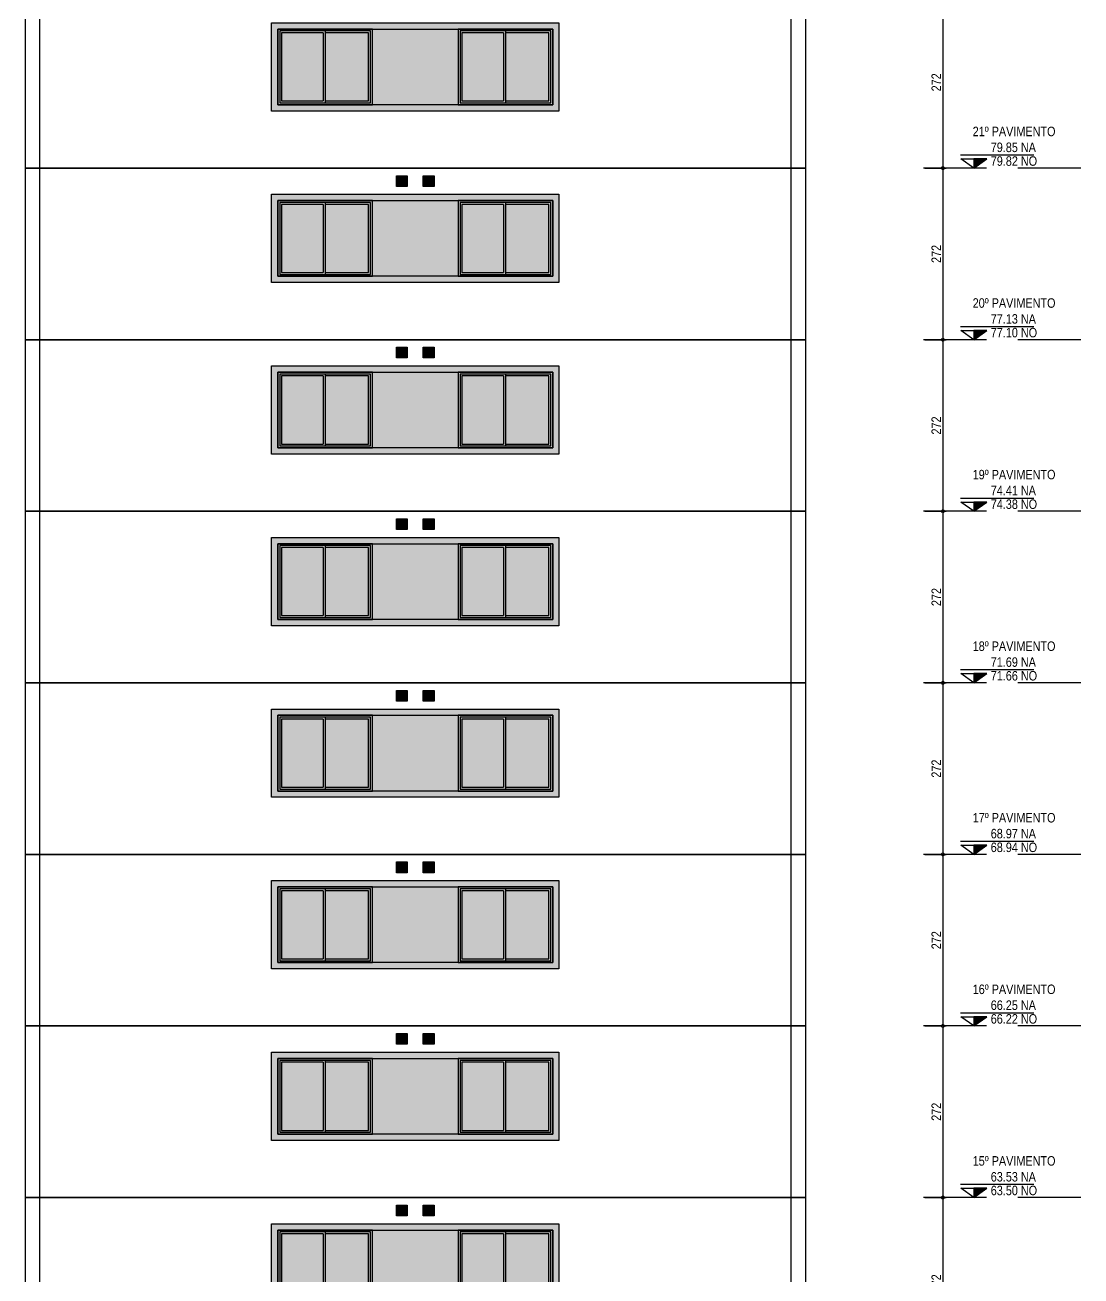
# Model space of a CAD drawing. Header units: metres. Extents: x -9138 to -7768, y 20 to 184.
# Drawn here: x -8492.13 to -8475.38, y 62.26 to 82.09 of the extents above; entities that cross this region are included whole.
import ezdxf
from ezdxf.enums import TextEntityAlignment as Align

# ---------------------------------------------------------------- set-up
doc = ezdxf.new("R2010")
doc.units = ezdxf.units.M
doc.linetypes.add('CTE ELEV$0$DASHEDX2', pattern=[1.5, 1, -0.5])
for name, color, linetype in [('ARQ-DIM EMBASAM', 2, 'Continuous'), ('CTE ELEV$0$ARQ- FRISO', 7, 'Continuous'), ('CTE ELEV$0$ARQ-AUX1', 1, 'Continuous'), ('CTE ELEV$0$ARQ-AUX3', 3, 'Continuous'), ('CTE ELEV$0$ARQ-CAX', 1, 'Continuous'), ('CTE ELEV$0$ARQ-DIM', 2, 'Continuous'), ('CTE ELEV$0$ARQ-PRJ', 7, 'CTE ELEV$0$DASHEDX2'), ('CTE ELEV$0$ARQ-SIM', 1, 'Continuous')]:
    doc.layers.add(name, color=color, linetype=linetype)
doc.layers.add('CTE ELEV$0$COR CINZA FECHADO', color=7, linetype='Continuous', true_color=0x56534e)
doc.layers.add('CTE ELEV$0$COR-CAIX', color=7, linetype='Continuous', true_color=0x45494e)
doc.styles.add('CTE ELEV$0$Adesa', font='ARIALN.TTF')
doc.dimstyles.new('CTE ELEV$0$ADESA 1-0050', dxfattribs={"dimtxt": 0.1, "dimasz": 0.1, "dimexe": 0.05, "dimexo": 0.05, "dimgap": 0.03, "dimtad": 1, "dimdec": 1, "dimlfac": 100, "dimzin": 12, "dimtxsty": 'CTE ELEV$0$Adesa', "dimblk": 'CTE ELEV$0$_DotSmall', "dimcen": 1, "dimdle": 0.05, "dimclrd": 1, "dimclre": 1, "dimclrt": 256, "dimazin": 3, "dimtm": 1e-09, "dimtfac": 1, "dimtdec": 1, "dimtmove": 1, "dimatfit": 0, "dimldrblk": 'CTE ELEV$0$_DotSmall', "dimfxl": 0.8, "dimtvp": 2, "dimtolj": 1, "dimtzin": 0, "dimarcsym": 0})

# ---------------------------------------------------------------- blocks, each defined once
blk = doc.blocks.new('CTE ELEV$0$V J 150x120')
at = {"layer": 'CTE ELEV$0$COR-CAIX'}
h = blk.add_hatch(color=256, dxfattribs=at)
h.dxf.hatch_style = 1
h.paths.add_polyline_path([(1.499999999999773, 1.19999999496485), (0, 1.19999999496485), (0, 0), (1.499999999999773, 0)])
h = blk.add_hatch(color=254, dxfattribs=at)
h.dxf.hatch_style = 1
h.paths.add_polyline_path([(0.7200000000000273, 1.139999994964848), (0.05999999999994543, 1.139999994964848), (0.05999999999994543, 0.06000000000000227), (0.7200000000000273, 0.06000000000000227)])
h.paths.add_polyline_path([(0.75, 0.06000000000000233), (1.439999999999827, 0.06000000000000222), (1.439999999999827, 1.139999994964848), (0.75, 1.139999994964848)])
for points in [[(1.499999999999773, 1.19999999496485), (0, 1.19999999496485), (0, 0), (1.499999999999773, 0)], [(1.470000000000027, 1.169999994964849), (0.02999999999974534, 1.169999994964849), (0.02999999999974534, 0.03000000000000114), (1.470000000000027, 0.03000000000000114)]]:
    blk.add_lwpolyline(points, close=True)
for points in [[(0.7200000000000273, 1.139999994964848), (0.05999999999994543, 1.139999994964848), (0.05999999999994543, 0.06000000000000227), (0.7200000000000273, 0.06000000000000227)], [(0.7200000000000273, 1.139999994964848), (0.7200000000000273, 0.06000000000000227)], [(0.75, 1.169999994964849), (0.75, 0.03000000000000114)], [(0.75, 0.06000000000000227), (1.439999999999827, 0.06000000000000227), (1.439999999999827, 1.139999994964848), (0.75, 1.139999994964848)]]:
    blk.add_lwpolyline(points)
blk = doc.blocks.new('CTE ELEV$0$vp vento kit')
at = {"layer": 'CTE ELEV$0$ARQ-CAX', "transparency": 33554687}
h = blk.add_hatch(dxfattribs=at)
h.set_pattern_fill('LINE', scale=0.01)
h.set_pattern_definition([(0, (8794.04868885521, -68.7271093550549), (0, 0.03175), [])])
h.paths.add_polyline_path([(-0.1599999999998545, 0.1599999999999966), (-0.01000000000021828, 0.1599999999999966), (-0.01000000000021828, 0.01000000000000512), (-0.1599999999998545, 0.01000000000000512)])
at = {"layer": 'CTE ELEV$0$COR-CAIX', "transparency": 33554687}
h = blk.add_hatch(color=256, dxfattribs=at)
h.dxf.hatch_style = 1
h.paths.add_polyline_path([(-0.1700000000000728, 0.1700000000000017), (0, 0.1700000000000017), (0, 0), (-0.1700000000000728, 0)])
at = {"layer": 'CTE ELEV$0$ARQ-CAX'}
for points in [[(-0.1700000000000728, 0.1700000000000017), (0, 0.1700000000000017), (0, 0), (-0.1700000000000728, 0)], [(-0.1599999999998545, 0.1599999999999966), (-0.01000000000021828, 0.1599999999999966), (-0.01000000000021828, 0.01000000000000512), (-0.1599999999998545, 0.01000000000000512)]]:
    blk.add_lwpolyline(points, close=True, dxfattribs=at)
blk = doc.blocks.new('CTE ELEV$0$elev 2 tipo')
at = {"layer": 'CTE ELEV$0$COR CINZA FECHADO'}
h = blk.add_hatch(color=256, dxfattribs=at)
h.dxf.hatch_style = 1
h.paths.add_polyline_path([(8.24000000291926, 2.304999905887414), (3.680000002250381, 2.304999905887414), (3.680000002250381, 0.9049999109225624), (8.24000000291926, 0.9049999109225624)])
h.paths.add_polyline_path([(8.140000002918896, 2.204999905887412), (8.140000002918896, 1.004999910922564), (6.640000002918896, 1.004999910922564), (3.780000002250745, 1.004999910922564), (3.780000002250745, 2.204999905887412), (5.280000002250745, 2.204999905887412)], flags=16)
h.paths.add_polyline_path([(5.25000000225009, 2.174999905887411), (5.25000000225009, 1.034999910922565), (3.810000002249581, 1.034999910922565), (3.810000002249581, 2.174999905887411)], flags=0)
h.paths.add_polyline_path([(5.220000002251254, 2.14499990588741), (5.220000002251254, 1.064999910922566), (4.530000002250745, 1.064999910922566), (4.530000002250745, 2.14499990588741)], flags=0)
h.paths.add_polyline_path([(6.670000002919551, 2.174999905887411), (8.110000002918241, 2.174999905887411), (8.110000002918241, 1.034999910922565), (6.670000002919551, 1.034999910922565)], flags=0)
h.paths.add_polyline_path([(6.700000002918387, 2.14499990588741), (7.360000002918241, 2.14499990588741), (7.360000002918241, 1.064999910922566), (6.700000002918387, 1.064999910922566)], flags=0)
h.paths.add_polyline_path([(4.50000000225009, 2.14499990588741), (4.50000000225009, 1.064999910922566), (3.840000002250235, 1.064999910922566), (3.840000002250235, 2.14499990588741)], flags=0)
h.paths.add_polyline_path([(7.390000002918896, 2.14499990588741), (8.080000002919405, 2.14499990588741), (8.080000002919405, 1.064999910922566), (7.390000002918896, 1.064999910922566)], flags=0)
h = blk.add_hatch(color=256, dxfattribs=at)
h.dxf.hatch_style = 1
h.paths.add_polyline_path([(6.640000002918896, 2.204999905887412), (5.280000002250745, 2.204999905887412), (5.280000002250745, 1.004999910922564), (6.640000002918896, 1.004999910922564)])
at = {"layer": 'CTE ELEV$0$ARQ- FRISO', "elevation": -3.546810236218582e-07}
blk.add_lwpolyline([(-0.2299948496565776, 2.720000200018745), (12.14999484965665, 2.720000200018745)], dxfattribs=at)
at = {"layer": 'CTE ELEV$0$ARQ- FRISO'}
blk.add_lwpolyline([(12.14999484965665, 0), (-0.2299948496565784, 0)], dxfattribs=at)
at = {"layer": 'CTE ELEV$0$ARQ-AUX1', "elevation": 3.963675300280968e-06}
for points in [[(-0.2299948496565776, 2.720000200018745), (-0.2299948496565776, 0)], [(12.14999484965665, 2.720000200018745), (12.14999484965665, 0)]]:
    blk.add_lwpolyline(points, dxfattribs=at)
at = {"layer": 'CTE ELEV$0$ARQ-AUX3'}
for p, q in [((0, 2.720000200018745, -3.546810236218582e-07), (0, 0, -3.546810236218582e-07)), ((11.92000000000007, 2.720000200018745, -3.546810236218582e-07), (11.92000000000007, 0, -3.546810236218582e-07))]:
    blk.add_line(p, q, dxfattribs=at)
at = {"layer": 'CTE ELEV$0$COR CINZA FECHADO', "elevation": 3.963675300280968e-06}
for points in [[(3.680000002250381, 2.304999905887414), (8.24000000291926, 2.304999905887414), (8.24000000291926, 0.9049999109225624), (3.680000002250381, 0.9049999109225624)], [(3.780000002250745, 2.204999905887412), (8.140000002918896, 2.204999905887412), (8.140000002918896, 1.004999910922564), (3.780000002250745, 1.004999910922564)]]:
    blk.add_lwpolyline(points, close=True, dxfattribs=at)
at = {"layer": 'CTE ELEV$0$ARQ-CAX'}
for name, p in [('CTE ELEV$0$vp vento kit', (5.83240136537097, 2.429999999999758, -2.572687328670139e-05)), ('CTE ELEV$0$vp vento kit', (6.257684553156651, 2.429999999999758, -2.572687328670139e-05)), ('CTE ELEV$0$V J 150x120', (3.780000002250745, 1.004999910922564, 3.963675300280968e-06)), ('CTE ELEV$0$V J 150x120', (6.640000002918896, 1.004999910922564, -3.546810236218582e-07))]:
    blk.add_blockref(name, p, dxfattribs=at)
blk = doc.blocks.new('CTE ELEV$0$_DotSmall')
at = {"color": 0, "linetype": 'ByBlock', "const_width": 0.5}
blk.add_lwpolyline([(-0.0625, 0, 1), (0.0625, 0, 1)], format="xyb", close=True, dxfattribs=at)
blk = doc.blocks.new('*D609')
at = {"layer": 'CTE ELEV$0$ARQ-DIM', "color": 1, "lineweight": -2, "transparency": 16777216}
for p, q in [((-8477.854249763508, 63.50000386524603), (-8477.520354566477, 63.50000386524603)), ((-8477.570354566476, 63.55000386524603), (-8477.570354566476, 60.7300038652468)), ((-8477.854249870597, 60.7800038652468), (-8477.520354566477, 60.7800038652468))]:
    blk.add_line(p, q, dxfattribs=at)
at = {"layer": 'Defpoints', "color": 0, "transparency": 16777216}
for p in [(-8477.904249763507, 63.50000386524603), (-8477.904249870597, 60.7800038652468), (-8477.570354566476, 60.7800038652468)]:
    blk.add_point(p, dxfattribs=at)
at = {"layer": 'CTE ELEV$0$ARQ-DIM', "color": 1, "lineweight": -2, "transparency": 16777216, "xscale": 0.1, "yscale": 0.1, "zscale": 0.1}
for p, rotation in [((-8477.570354566476, 63.50000386524603), 90), ((-8477.570354566476, 60.7800038652468), 270)]:
    blk.add_blockref('CTE ELEV$0$_DotSmall', p, dxfattribs=dict(at, rotation=rotation))
at = {"layer": 'CTE ELEV$0$ARQ-DIM', "transparency": 16777216, "insert": (-8477.675661524183, 62.1400038652488), "char_height": 0.1, "attachment_point": 5, "rotation": 90, "style": 'CTE ELEV$0$Adesa'}
blk.add_mtext('\\A1;{\\H1.5x;272}', dxfattribs=at)
blk = doc.blocks.new('*D610')
at = {"layer": 'CTE ELEV$0$ARQ-DIM', "color": 1, "lineweight": -2, "transparency": 16777216}
for p, q in [((-8477.57035445939, 66.27000386524526), (-8477.57035445939, 63.45000386524603)), ((-8477.854249656419, 66.22000386524526), (-8477.520354459391, 66.22000386524526)), ((-8477.854249763508, 63.50000386524603), (-8477.520354459391, 63.50000386524603))]:
    blk.add_line(p, q, dxfattribs=at)
at = {"layer": 'Defpoints', "color": 0, "transparency": 16777216}
for p in [(-8477.904249656418, 66.22000386524526), (-8477.904249763507, 63.50000386524603), (-8477.57035445939, 63.50000386524603)]:
    blk.add_point(p, dxfattribs=at)
at = {"layer": 'CTE ELEV$0$ARQ-DIM', "color": 1, "lineweight": -2, "transparency": 16777216, "xscale": 0.1, "yscale": 0.1, "zscale": 0.1}
for p, rotation in [((-8477.57035445939, 66.22000386524526), 90), ((-8477.57035445939, 63.50000386524603), 270)]:
    blk.add_blockref('CTE ELEV$0$_DotSmall', p, dxfattribs=dict(at, rotation=rotation))
at = {"layer": 'CTE ELEV$0$ARQ-DIM', "transparency": 16777216, "insert": (-8477.675661417097, 64.86000386524803), "char_height": 0.1, "attachment_point": 5, "rotation": 90, "style": 'CTE ELEV$0$Adesa'}
blk.add_mtext('\\A1;{\\H1.5x;272}', dxfattribs=at)
blk = doc.blocks.new('*D611')
at = {"layer": 'CTE ELEV$0$ARQ-DIM', "color": 1, "lineweight": -2, "transparency": 16777216}
for p, q in [((-8477.854249763508, 68.94000386524687), (-8477.520354566484, 68.94000386524687)), ((-8477.570354566484, 68.99000386524686), (-8477.570354566484, 66.17000386524697)), ((-8477.854249870597, 66.22000386524697), (-8477.520354566484, 66.22000386524697))]:
    blk.add_line(p, q, dxfattribs=at)
at = {"layer": 'Defpoints', "color": 0, "transparency": 16777216}
for p in [(-8477.904249763507, 68.94000386524687), (-8477.904249870597, 66.22000386524697), (-8477.570354566484, 66.22000386524697)]:
    blk.add_point(p, dxfattribs=at)
at = {"layer": 'CTE ELEV$0$ARQ-DIM', "color": 1, "lineweight": -2, "transparency": 16777216, "xscale": 0.1, "yscale": 0.1, "zscale": 0.1}
for p, rotation in [((-8477.570354566484, 68.94000386524687), 90), ((-8477.570354566484, 66.22000386524697), 270)]:
    blk.add_blockref('CTE ELEV$0$_DotSmall', p, dxfattribs=dict(at, rotation=rotation))
at = {"layer": 'CTE ELEV$0$ARQ-DIM', "transparency": 16777216, "insert": (-8477.67566152419, 67.58000386524931), "char_height": 0.1, "attachment_point": 5, "rotation": 90, "style": 'CTE ELEV$0$Adesa'}
blk.add_mtext('\\A1;{\\H1.5x;272}', dxfattribs=at)
blk = doc.blocks.new('*U284')
h = blk.add_hatch()
h.set_pattern_fill('ANSI31', color=1, scale=0.003749999999999999, style=0)
h.set_pattern_definition([(44.99999999999999, (18.99673027869088, 94.6726720750755), (-0.008418990113502375, 0.008418990113502375), [])])
h.paths.add_polyline_path([(0.2062500000154379, 0.1462792493493449), (0.0009362825336403749, 0.1462792493493449), (0, 0)])
at = {"color": 1}
blk.add_line((-0.2126249999885135, 0.2099999999999986), (0.9498750000114863, 0.2100000000000729), dxfattribs=at)
for points in [[(-0.2053137174663596, 0.1462792493493449), (0.0009362825336403749, 0.1462792493493449), (3.0875625e-11, 0), (-0.2053137174663596, 0.1462792493493449)], [(0.2071862825336404, 0.1462792493493449), (0.0009362825336403749, 0.1462792493493449), (0, 0), (0.2071862825336404, 0.1462792493493449)]]:
    blk.add_lwpolyline(points, close=True, dxfattribs=at)
at = {"color": 1, "style": 'CTE ELEV$0$Adesa'}
blk.add_attdef('PAVIMENTO_001', (-0.01993468439503157, 0.5064178308031699), '', height=0.15, dxfattribs=at)
at = {"color": 3, "style": 'CTE ELEV$0$Adesa'}
blk.add_attdef('NA', text='', height=0.15, dxfattribs=at).set_placement((0.2668129063199978, 0.2095646639511204), align=Align.BOTTOM_LEFT)
blk.add_attdef('NO', text='', height=0.15, dxfattribs=at).set_placement((0.2668129063199979, 0.1875000000000654), align=Align.TOP_LEFT)
blk = doc.blocks.new('*D594')
at = {"layer": 'CTE ELEV$0$ARQ-DIM', "color": 1, "lineweight": -2, "transparency": 16777216}
for p, q in [((-8477.854249763508, 71.66000386524688), (-8477.520354566492, 71.66000386524688)), ((-8477.570354566491, 71.71000386524688), (-8477.570354566491, 68.89000386524698)), ((-8477.854249870597, 68.94000386524698), (-8477.520354566492, 68.94000386524698))]:
    blk.add_line(p, q, dxfattribs=at)
at = {"layer": 'Defpoints', "color": 0, "transparency": 16777216}
for p in [(-8477.904249763507, 71.66000386524688), (-8477.904249870597, 68.94000386524698), (-8477.570354566491, 68.94000386524698)]:
    blk.add_point(p, dxfattribs=at)
at = {"layer": 'CTE ELEV$0$ARQ-DIM', "color": 1, "lineweight": -2, "transparency": 16777216, "xscale": 0.1, "yscale": 0.1, "zscale": 0.1}
for p, rotation in [((-8477.570354566491, 71.66000386524688), 90), ((-8477.570354566491, 68.94000386524698), 270)]:
    blk.add_blockref('CTE ELEV$0$_DotSmall', p, dxfattribs=dict(at, rotation=rotation))
at = {"layer": 'CTE ELEV$0$ARQ-DIM', "transparency": 16777216, "insert": (-8477.675661524197, 70.30000386524931), "char_height": 0.1, "attachment_point": 5, "rotation": 90, "style": 'CTE ELEV$0$Adesa'}
blk.add_mtext('\\A1;{\\H1.5x;272}', dxfattribs=at)
blk = doc.blocks.new('*D595')
at = {"layer": 'CTE ELEV$0$ARQ-DIM', "color": 1, "lineweight": -2, "transparency": 16777216}
for p, q in [((-8477.854249763508, 74.38000386524688), (-8477.520354566492, 74.38000386524688)), ((-8477.570354566491, 74.43000386524687), (-8477.570354566491, 71.610003865247)), ((-8477.854249870597, 71.66000386524699), (-8477.520354566492, 71.66000386524699))]:
    blk.add_line(p, q, dxfattribs=at)
at = {"layer": 'Defpoints', "color": 0, "transparency": 16777216}
for p in [(-8477.904249763507, 74.38000386524688), (-8477.904249870597, 71.66000386524699), (-8477.570354566491, 71.66000386524699)]:
    blk.add_point(p, dxfattribs=at)
at = {"layer": 'CTE ELEV$0$ARQ-DIM', "color": 1, "lineweight": -2, "transparency": 16777216, "xscale": 0.1, "yscale": 0.1, "zscale": 0.1}
for p, rotation in [((-8477.570354566491, 74.38000386524688), 90), ((-8477.570354566491, 71.66000386524699), 270)]:
    blk.add_blockref('CTE ELEV$0$_DotSmall', p, dxfattribs=dict(at, rotation=rotation))
at = {"layer": 'CTE ELEV$0$ARQ-DIM', "transparency": 16777216, "insert": (-8477.675661524197, 73.02000386524932), "char_height": 0.1, "attachment_point": 5, "rotation": 90, "style": 'CTE ELEV$0$Adesa'}
blk.add_mtext('\\A1;{\\H1.5x;272}', dxfattribs=at)
blk = doc.blocks.new('*D590')
at = {"layer": 'CTE ELEV$0$ARQ-DIM', "color": 1, "lineweight": -2, "transparency": 16777216}
for p, q in [((-8477.570354566491, 77.15000386524689), (-8477.570354566491, 74.330003865247)), ((-8477.854249763508, 77.10000386524689), (-8477.520354566492, 77.10000386524689)), ((-8477.854249870597, 74.38000386524699), (-8477.520354566492, 74.38000386524699))]:
    blk.add_line(p, q, dxfattribs=at)
at = {"layer": 'Defpoints', "color": 0, "transparency": 16777216}
for p in [(-8477.904249763507, 77.10000386524689), (-8477.904249870597, 74.38000386524699), (-8477.570354566491, 74.38000386524699)]:
    blk.add_point(p, dxfattribs=at)
at = {"layer": 'CTE ELEV$0$ARQ-DIM', "color": 1, "lineweight": -2, "transparency": 16777216, "xscale": 0.1, "yscale": 0.1, "zscale": 0.1}
for p, rotation in [((-8477.570354566491, 77.10000386524689), 90), ((-8477.570354566491, 74.38000386524699), 270)]:
    blk.add_blockref('CTE ELEV$0$_DotSmall', p, dxfattribs=dict(at, rotation=rotation))
at = {"layer": 'CTE ELEV$0$ARQ-DIM', "transparency": 16777216, "insert": (-8477.675661524197, 75.74000386524934), "char_height": 0.1, "attachment_point": 5, "rotation": 90, "style": 'CTE ELEV$0$Adesa'}
blk.add_mtext('\\A1;{\\H1.5x;272}', dxfattribs=at)
blk = doc.blocks.new('*D591')
at = {"layer": 'CTE ELEV$0$ARQ-DIM', "color": 1, "lineweight": -2, "transparency": 16777216}
for p, q in [((-8477.854249763508, 79.8200038652469), (-8477.520354566492, 79.8200038652469)), ((-8477.570354566491, 79.8700038652469), (-8477.570354566491, 77.050003865247)), ((-8477.854249870597, 77.100003865247), (-8477.520354566492, 77.100003865247))]:
    blk.add_line(p, q, dxfattribs=at)
at = {"layer": 'Defpoints', "color": 0, "transparency": 16777216}
for p in [(-8477.904249763507, 79.8200038652469), (-8477.904249870597, 77.100003865247), (-8477.570354566491, 77.100003865247)]:
    blk.add_point(p, dxfattribs=at)
at = {"layer": 'CTE ELEV$0$ARQ-DIM', "color": 1, "lineweight": -2, "transparency": 16777216, "xscale": 0.1, "yscale": 0.1, "zscale": 0.1}
for p, rotation in [((-8477.570354566491, 79.8200038652469), 90), ((-8477.570354566491, 77.100003865247), 270)]:
    blk.add_blockref('CTE ELEV$0$_DotSmall', p, dxfattribs=dict(at, rotation=rotation))
at = {"layer": 'CTE ELEV$0$ARQ-DIM', "transparency": 16777216, "insert": (-8477.675661524197, 78.46000386524933), "char_height": 0.1, "attachment_point": 5, "rotation": 90, "style": 'CTE ELEV$0$Adesa'}
blk.add_mtext('\\A1;{\\H1.5x;272}', dxfattribs=at)
blk = doc.blocks.new('*D592')
at = {"layer": 'CTE ELEV$0$ARQ-DIM', "color": 1, "lineweight": -2, "transparency": 16777216}
for p, q in [((-8477.854249763508, 82.54000386524692), (-8477.520354566492, 82.54000386524692)), ((-8477.570354566491, 82.59000386524691), (-8477.570354566491, 79.77000386524702)), ((-8477.854249870597, 79.82000386524702), (-8477.520354566492, 79.82000386524702))]:
    blk.add_line(p, q, dxfattribs=at)
at = {"layer": 'Defpoints', "color": 0, "transparency": 16777216}
for p in [(-8477.904249763507, 82.54000386524692), (-8477.904249870597, 79.82000386524702), (-8477.570354566491, 79.82000386524702)]:
    blk.add_point(p, dxfattribs=at)
at = {"layer": 'CTE ELEV$0$ARQ-DIM', "color": 1, "lineweight": -2, "transparency": 16777216, "xscale": 0.1, "yscale": 0.1, "zscale": 0.1}
for p, rotation in [((-8477.570354566491, 82.54000386524692), 90), ((-8477.570354566491, 79.82000386524702), 270)]:
    blk.add_blockref('CTE ELEV$0$_DotSmall', p, dxfattribs=dict(at, rotation=rotation))
at = {"layer": 'CTE ELEV$0$ARQ-DIM', "transparency": 16777216, "insert": (-8477.675661524197, 81.18000386524936), "char_height": 0.1, "attachment_point": 5, "rotation": 90, "style": 'CTE ELEV$0$Adesa'}
blk.add_mtext('\\A1;{\\H1.5x;272}', dxfattribs=at)
blk = doc.blocks.new('CTE ELEV')
at = {"layer": 'CTE ELEV$0$ARQ-PRJ'}
for p, q in [((-8475.379633377364, 79.82000386524687, -9.896849528761783e-06), (-8477.904249763504, 79.82000386524687, -9.896849528761783e-06)), ((-8475.379633377364, 77.10000386524686, -9.896849528761783e-06), (-8477.904249763504, 77.10000386524686, -9.896849528761783e-06)), ((-8475.379633377364, 74.38000386524685, -9.896849528761783e-06), (-8477.904249763504, 74.38000386524685, -9.896849528761783e-06)), ((-8475.379633377364, 71.66000386524685, -9.896849528761783e-06), (-8477.904249763504, 71.66000386524685, -9.896849528761783e-06)), ((-8475.379633377364, 68.94000386524684, -9.896849528761783e-06), (-8477.904249763504, 68.94000386524684, -9.896849528761783e-06)), ((-8475.379633377364, 66.22000386524682, -9.896849528761783e-06), (-8477.904249763504, 66.22000386524682, -9.896849528761783e-06)), ((-8475.379633377364, 63.5000038652468, -9.896849528761783e-06), (-8477.904249763504, 63.5000038652468, -9.896849528761783e-06))]:
    blk.add_line(p, q, dxfattribs=at)
for p in [(-8491.899975257315, 79.82000606545286, -3.759322174017797e-05), (-8491.899975257315, 77.10000586543411, -3.759322174017797e-05), (-8491.899975257315, 74.38000566541537, -3.759322174017797e-05), (-8491.899975257315, 71.66000546539662, -3.166004751239416e-05), (-8491.899975257315, 68.94000526537788, -3.166004751239416e-05), (-8491.899975257315, 66.22000506535913, -3.166004751239416e-05), (-8491.899975257315, 63.50000486534039, -2.572687328461036e-05), (-8491.899975257315, 60.78000466532165, -2.572687328461036e-05)]:
    blk.add_blockref('CTE ELEV$0$elev 2 tipo', p)
at = {"layer": 'CTE ELEV$0$ARQ-SIM', "color": 1}
for p, values in [((-8477.077810035307, 79.82000386524687, -9.896849528761783e-06), {'PAVIMENTO_001': '21º PAVIMENTO', 'NA': '79.85 NA', 'NO': '79.82 NO'}), ((-8477.077810035307, 77.10000386524686, -9.896849528761783e-06), {'PAVIMENTO_001': '20º PAVIMENTO', 'NA': '77.13 NA', 'NO': '77.10 NO'}), ((-8477.077810035307, 74.38000386524685, -9.896849528761783e-06), {'PAVIMENTO_001': '19º PAVIMENTO', 'NA': '74.41 NA', 'NO': '74.38 NO'}), ((-8477.077810035307, 71.66000386524685, -9.896849528761783e-06), {'PAVIMENTO_001': '18º PAVIMENTO', 'NA': '71.69 NA', 'NO': '71.66 NO'}), ((-8477.077810035307, 68.94000386524684, -9.896849528761783e-06), {'PAVIMENTO_001': '17º PAVIMENTO', 'NA': '68.97 NA', 'NO': '68.94 NO'}), ((-8477.077810035307, 66.22000386524682, -9.896849528761783e-06), {'PAVIMENTO_001': '16º PAVIMENTO', 'NA': '66.25 NA', 'NO': '66.22 NO'}), ((-8477.077810035307, 63.5000038652468, -9.896849528761783e-06), {'PAVIMENTO_001': '15º PAVIMENTO', 'NA': '63.53 NA', 'NO': '63.50 NO'})]:
    blk.add_blockref('*U284', p, dxfattribs=at).add_auto_attribs(values)
at = {"layer": 'CTE ELEV$0$ARQ-DIM'}
for base, p1, p2, picture, middle in [((-8477.570354566491, 79.82000386524702, -9.896849510434194e-06), (-8477.904249763504, 82.54000386524689, -9.896849528761783e-06), (-8477.904249870593, 79.82000386524699, -9.896849528761783e-06), '*D592', (-8477.675661524197, 81.18000386524936, -9.896849510434194e-06)), ((-8477.570354566491, 77.100003865247, -9.896849510434194e-06), (-8477.904249763504, 79.82000386524687, -9.896849528761783e-06), (-8477.904249870593, 77.10000386524698, -9.896849528761783e-06), '*D591', (-8477.675661524197, 78.46000386524933, -9.896849510434194e-06)), ((-8477.570354566491, 74.38000386524699, -9.896849510434194e-06), (-8477.904249763504, 77.10000386524686, -9.896849528761783e-06), (-8477.904249870593, 74.38000386524696, -9.896849528761783e-06), '*D590', (-8477.675661524197, 75.74000386524934, -9.896849510434194e-06)), ((-8477.570354566491, 71.66000386524699, -9.896849510434194e-06), (-8477.904249763504, 74.38000386524685, -9.896849528761783e-06), (-8477.904249870593, 71.66000386524696, -9.896849528761783e-06), '*D595', (-8477.675661524197, 73.02000386524932, -9.896849510434194e-06)), ((-8477.570354566491, 68.94000386524698, -9.896849510434194e-06), (-8477.904249763504, 71.66000386524685, -9.896849528761783e-06), (-8477.904249870593, 68.94000386524695, -9.896849528761783e-06), '*D594', (-8477.675661524197, 70.30000386524931, -9.896849510434194e-06)), ((-8477.570354566484, 66.22000386524697, -9.896849510434194e-06), (-8477.904249763504, 68.94000386524684, -9.896849528761783e-06), (-8477.904249870593, 66.22000386524694, -9.896849528761783e-06), '*D611', (-8477.67566152419, 67.58000386524931, -9.896849510434194e-06)), ((-8477.57035445939, 63.50000386524603, -9.896849528368436e-06), (-8477.904249656414, 66.22000386524523, -9.896849546532694e-06), (-8477.904249763504, 63.500003865246, -9.896849537647238e-06), '*D610', (-8477.675661417097, 64.86000386524803, -9.896849528368436e-06)), ((-8477.570354566476, 60.7800038652468, -9.896849528531768e-06), (-8477.904249763504, 63.500003865246, -9.896849537647238e-06), (-8477.904249870593, 60.78000386524677, -9.896849528761783e-06), '*D609', (-8477.675661524183, 62.1400038652488, -9.896849528531768e-06))]:
    dim = blk.add_linear_dim(base=base, p1=p1, p2=p2, angle=90, text='{\\H1.5x;<>}', dimstyle='CTE ELEV$0$ADESA 1-0050', dxfattribs=at)
    dim.commit()
    dim.dimension.update_dxf_attribs({"geometry": picture, "text_midpoint": middle})

msp = doc.modelspace()

# ---------------------------------------------------------------- block references
at = {"layer": 'ARQ-DIM EMBASAM'}
msp.add_blockref('CTE ELEV', (0, 0), dxfattribs=at)

doc.saveas('drawing.dxf')
